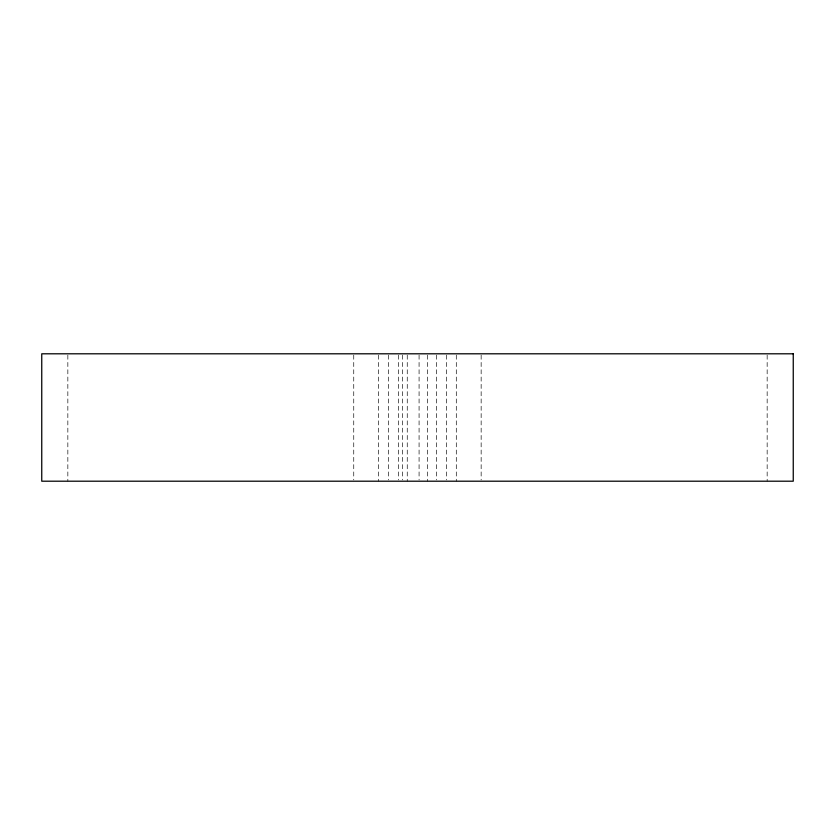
<?xml version="1.0" encoding="UTF-8"?>
<svg xmlns="http://www.w3.org/2000/svg" width="835" height="835" viewBox="0 0 835 835"><rect width="100%" height="100%" fill="white"/><g stroke="black" fill="none" stroke-linecap="round" stroke-linejoin="round"><path stroke-width="0.63" stroke-dasharray="4.17 3.13" d="M767.156 355.105L767.156 481.2M481.148 355.105L481.148 479.895M456.296 355.105L456.296 481.2M446.318 355.105L446.318 479.895M436.559 355.105L436.559 479.895M427.635 355.105L427.635 481.2M419.076 355.105L419.076 479.895M407.25 355.105L407.25 481.2M402.407 355.105L402.407 479.895M398.337 355.105L398.337 479.895M388.682 355.105L388.682 479.895M378.599 355.105L378.599 481.2M353.748 355.105L353.748 479.895M67.844 355.105L67.844 481.2"/><path stroke-width="1.25" d="M793.25 353.8L41.75 353.8L41.75 481.2L793.25 481.2L793.25 353.8"/></g></svg>
